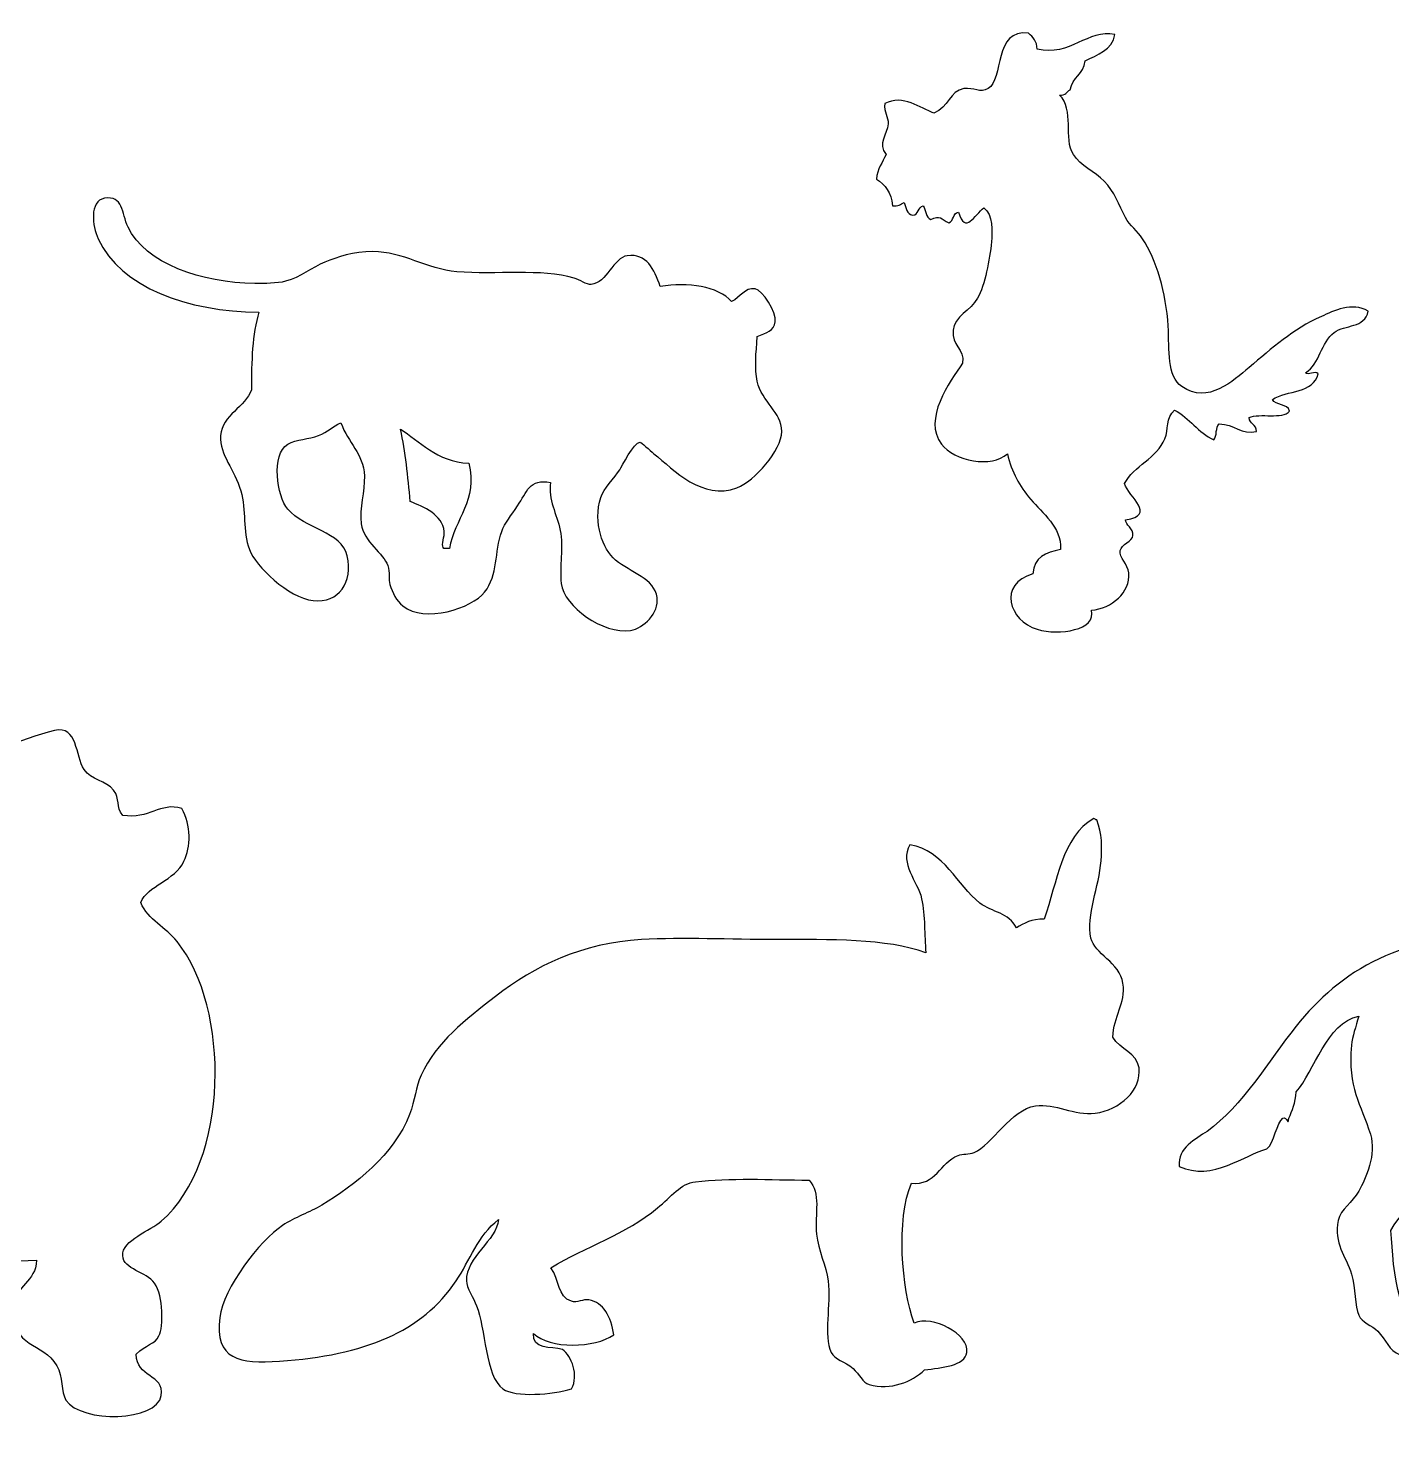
# Model space of a CAD drawing. Header units: centimetres. Extents: x -66 to 65, y -66 to 66.
# Drawn here: x -38.51 to -28.48, y 49.33 to 59.66 of the extents above; entities that cross this region are included whole.
import ezdxf

# ---------------------------------------------------------------- set-up
doc = ezdxf.new("R2010")
doc.units = ezdxf.units.CM
doc.header["$MEASUREMENT"] = 0
doc.layers.add('Layer 1', color=7, linetype='Continuous')

msp = doc.modelspace()

# ---------------------------------------------------------------- linework, layer by layer
at = {"layer": 'Layer 1'}
for points, knots in [([(-30.51888, 59.6139), (-30.53814, 59.49492), (-30.64763, 59.46621), (-30.73796, 59.41829), (-30.73796, 59.41829), (-30.74637, 59.31981), (-30.83265, 59.29917), (-30.84752, 59.20705), (-30.84752, 59.20705), (-30.87324, 59.19366), (-30.88054, 59.16186), (-30.92576, 59.16792), (-30.92576, 59.16792), (-30.81487, 59.06103), (-30.89811, 58.84859), (-30.824, 58.72977), (-30.824, 58.72977), (-30.77169, 58.64582), (-30.66715, 58.60478), (-30.59715, 58.53416), (-30.59715, 58.53416), (-30.52206, 58.45849), (-30.48909, 58.35903), (-30.44065, 58.26812), (-30.44065, 58.26812), (-30.40911, 58.20888), (-30.35199, 58.16697), (-30.31548, 58.11162), (-30.31548, 58.11162), (-30.21536, 57.95999), (-30.14175, 57.7121), (-30.12771, 57.47003), (-30.12771, 57.47003), (-30.11721, 57.28858), (-30.13776, 57.10252), (-30.02598, 57.02407), (-30.02598, 57.02407), (-29.83664, 56.8912), (-29.64874, 57.0681), (-29.53306, 57.16491), (-29.53306, 57.16491), (-29.36182, 57.30813), (-29.21604, 57.44423), (-29.00101, 57.54043), (-29.00101, 57.54043), (-28.91023, 57.58107), (-28.77738, 57.64862), (-28.65676, 57.57956), (-28.65676, 57.57956), (-28.68338, 57.45174), (-28.82765, 57.48225), (-28.90716, 57.42309), (-28.90716, 57.42309), (-29.00699, 57.34872), (-29.00953, 57.19319), (-29.11838, 57.12578), (-29.11838, 57.12578), (-29.10018, 57.10382), (-29.04842, 57.14435), (-29.02448, 57.11795), (-29.02448, 57.11795), (-29.05679, 56.97552), (-29.25416, 56.99815), (-29.36095, 56.93018), (-29.36095, 56.93018), (-29.33941, 56.88128), (-29.24853, 56.90171), (-29.23575, 56.84411), (-29.23575, 56.84411), (-29.28721, 56.78085), (-29.454, 56.83287), (-29.53306, 56.7972), (-29.53306, 56.7972), (-29.52824, 56.74984), (-29.47924, 56.74666), (-29.47832, 56.69547), (-29.47832, 56.69547), (-29.58529, 56.6674), (-29.64707, 56.75053), (-29.75216, 56.75024), (-29.75216, 56.75024), (-29.78132, 56.72722), (-29.76669, 56.66041), (-29.79127, 56.63287), (-29.79127, 56.63287), (-29.90814, 56.68552), (-29.96907, 56.79416), (-30.08075, 56.85195), (-30.08075, 56.85195), (-30.14621, 56.79737), (-30.12422, 56.70698), (-30.15118, 56.64073), (-30.15118, 56.64073), (-30.20918, 56.49807), (-30.38092, 56.44081), (-30.44849, 56.31212), (-30.44849, 56.31212), (-30.41563, 56.20922), (-30.21026, 56.07884), (-30.44066, 56.04611), (-30.44066, 56.04611), (-30.4427, 56.00539), (-30.3801, 55.98475), (-30.38589, 55.92874), (-30.38589, 55.92874), (-30.39004, 55.88863), (-30.47117, 55.86484), (-30.47979, 55.8192), (-30.47979, 55.8192), (-30.489, 55.77052), (-30.42301, 55.71551), (-30.41719, 55.65489), (-30.41719, 55.65489), (-30.40327, 55.50934), (-30.54297, 55.3943), (-30.69109, 55.38102), (-30.69109, 55.38102), (-30.65106, 55.23457), (-30.9294, 55.19229), (-31.09008, 55.24021), (-31.09008, 55.24021), (-31.29725, 55.30194), (-31.38162, 55.57607), (-31.12141, 55.64703), (-31.12141, 55.64703), (-31.11723, 55.77064), (-31.02457, 55.80581), (-30.918, 55.827), (-30.918, 55.827), (-30.91046, 55.99575), (-31.05291, 56.09381), (-31.13705, 56.19469), (-31.13705, 56.19469), (-31.22315, 56.29788), (-31.27556, 56.3912), (-31.30921, 56.53113), (-31.30921, 56.53113), (-31.42184, 56.42149), (-31.70161, 56.47911), (-31.7943, 56.60156), (-31.7943, 56.60156), (-31.93207, 56.78359), (-31.73427, 57.05908), (-31.63783, 57.19621), (-31.63783, 57.19621), (-31.62434, 57.30379), (-31.71998, 57.32792), (-31.70824, 57.43875), (-31.70824, 57.43875), (-31.69737, 57.54106), (-31.57881, 57.58358), (-31.52827, 57.67349), (-31.52827, 57.67349), (-31.47437, 57.7693), (-31.43768, 57.96059), (-31.42654, 58.08817), (-31.42654, 58.08817), (-31.42006, 58.16265), (-31.41445, 58.28814), (-31.48128, 58.33855), (-31.48128, 58.33855), (-31.55047, 58.28854), (-31.61654, 58.13583), (-31.66911, 58.30722), (-31.66911, 58.30722), (-31.71263, 58.30121), (-31.70036, 58.23935), (-31.73949, 58.22901), (-31.73949, 58.22901), (-31.79548, 58.25544), (-31.80476, 58.28796), (-31.8725, 58.25248), (-31.8725, 58.25248), (-31.90817, 58.26902), (-31.91063, 58.31868), (-31.9273, 58.35419), (-31.9273, 58.35419), (-31.96802, 58.34535), (-31.95897, 58.28677), (-32.00551, 58.28376), (-32.00551, 58.28376), (-32.04938, 58.29207), (-32.05271, 58.34088), (-32.06811, 58.37763), (-32.06811, 58.37763), (-32.09317, 58.36617), (-32.11158, 58.34808), (-32.15418, 58.35416), (-32.15418, 58.35416), (-32.16077, 58.4519), (-32.20765, 58.50934), (-32.27155, 58.54977), (-32.27155, 58.54977), (-32.26472, 58.62642), (-32.22657, 58.67169), (-32.20112, 58.72974), (-32.20112, 58.72974), (-32.26954, 58.81369), (-32.18868, 58.87664), (-32.18548, 58.95665), (-32.18548, 58.95665), (-32.18339, 59.00943), (-32.22017, 59.04161), (-32.20895, 59.10529), (-32.20895, 59.10529), (-32.07811, 59.17585), (-31.94767, 59.07174), (-31.84904, 59.03486), (-31.84904, 59.03486), (-31.74323, 59.07619), (-31.73154, 59.20123), (-31.62999, 59.21483), (-31.62999, 59.21483), (-31.55472, 59.22488), (-31.50929, 59.17956), (-31.44999, 59.21483), (-31.44999, 59.21483), (-31.33648, 59.28235), (-31.41157, 59.65999), (-31.15268, 59.62165), (-31.15268, 59.62165), (-31.11966, 59.59469), (-31.09185, 59.56254), (-31.09011, 59.50428), (-31.09011, 59.50428), (-30.84712, 59.44774), (-30.71978, 59.65443), (-30.51888, 59.6139)], [0, 0, 0, 0, 0.01724138, 0.01724138, 0.01724138, 0.01724138, 0.03448276, 0.03448276, 0.03448276, 0.03448276, 0.05172414, 0.05172414, 0.05172414, 0.05172414, 0.06896552, 0.06896552, 0.06896552, 0.06896552, 0.0862069, 0.0862069, 0.0862069, 0.0862069, 0.10344828, 0.10344828, 0.10344828, 0.10344828, 0.12068966, 0.12068966, 0.12068966, 0.12068966, 0.13793103, 0.13793103, 0.13793103, 0.13793103, 0.15517241, 0.15517241, 0.15517241, 0.15517241, 0.17241379, 0.17241379, 0.17241379, 0.17241379, 0.18965517, 0.18965517, 0.18965517, 0.18965517, 0.20689655, 0.20689655, 0.20689655, 0.20689655, 0.22413793, 0.22413793, 0.22413793, 0.22413793, 0.24137931, 0.24137931, 0.24137931, 0.24137931, 0.25862069, 0.25862069, 0.25862069, 0.25862069, 0.27586207, 0.27586207, 0.27586207, 0.27586207, 0.29310345, 0.29310345, 0.29310345, 0.29310345, 0.31034483, 0.31034483, 0.31034483, 0.31034483, 0.32758621, 0.32758621, 0.32758621, 0.32758621, 0.34482759, 0.34482759, 0.34482759, 0.34482759, 0.36206897, 0.36206897, 0.36206897, 0.36206897, 0.37931034, 0.37931034, 0.37931034, 0.37931034, 0.39655172, 0.39655172, 0.39655172, 0.39655172, 0.4137931, 0.4137931, 0.4137931, 0.4137931, 0.43103448, 0.43103448, 0.43103448, 0.43103448, 0.44827586, 0.44827586, 0.44827586, 0.44827586, 0.46551724, 0.46551724, 0.46551724, 0.46551724, 0.48275862, 0.48275862, 0.48275862, 0.48275862, 0.5, 0.5, 0.5, 0.5, 0.51724138, 0.51724138, 0.51724138, 0.51724138, 0.53448276, 0.53448276, 0.53448276, 0.53448276, 0.55172414, 0.55172414, 0.55172414, 0.55172414, 0.56896552, 0.56896552, 0.56896552, 0.56896552, 0.5862069, 0.5862069, 0.5862069, 0.5862069, 0.60344828, 0.60344828, 0.60344828, 0.60344828, 0.62068966, 0.62068966, 0.62068966, 0.62068966, 0.63793103, 0.63793103, 0.63793103, 0.63793103, 0.65517241, 0.65517241, 0.65517241, 0.65517241, 0.67241379, 0.67241379, 0.67241379, 0.67241379, 0.68965517, 0.68965517, 0.68965517, 0.68965517, 0.70689655, 0.70689655, 0.70689655, 0.70689655, 0.72413793, 0.72413793, 0.72413793, 0.72413793, 0.74137931, 0.74137931, 0.74137931, 0.74137931, 0.75862069, 0.75862069, 0.75862069, 0.75862069, 0.77586207, 0.77586207, 0.77586207, 0.77586207, 0.79310345, 0.79310345, 0.79310345, 0.79310345, 0.81034483, 0.81034483, 0.81034483, 0.81034483, 0.82758621, 0.82758621, 0.82758621, 0.82758621, 0.84482759, 0.84482759, 0.84482759, 0.84482759, 0.86206897, 0.86206897, 0.86206897, 0.86206897, 0.87931034, 0.87931034, 0.87931034, 0.87931034, 0.89655172, 0.89655172, 0.89655172, 0.89655172, 0.9137931, 0.9137931, 0.9137931, 0.9137931, 0.93103448, 0.93103448, 0.93103448, 0.93103448, 0.94827586, 0.94827586, 0.94827586, 0.94827586, 0.96551724, 0.96551724, 0.96551724, 0.96551724, 1, 1, 1, 1]), ([(-33.8598, 57.75956), (-33.65747, 57.7965), (-33.43628, 57.76173), (-33.33558, 57.65005), (-33.33558, 57.65005), (-33.26949, 57.68074), (-33.23935, 57.75353), (-33.16344, 57.74392), (-33.16344, 57.74392), (-33.10806, 57.73691), (-33.0053, 57.56771), (-33.01477, 57.50138), (-33.01477, 57.50138), (-33.02437, 57.43394), (-33.07928, 57.42055), (-33.14778, 57.39187), (-33.14778, 57.39187), (-33.15577, 57.27268), (-33.16794, 57.15348), (-33.14778, 57.06326), (-33.14778, 57.06326), (-33.11362, 56.91022), (-32.96659, 56.83791), (-32.96784, 56.69552), (-32.96784, 56.69552), (-32.969, 56.55577), (-33.16628, 56.32992), (-33.29645, 56.28086), (-33.29645, 56.28086), (-33.55071, 56.185), (-33.75968, 56.41212), (-33.90671, 56.53121), (-33.90671, 56.53121), (-33.93449, 56.55373), (-34.00212, 56.61738), (-34.00842, 56.61725), (-34.00842, 56.61725), (-34.05374, 56.61643), (-34.14476, 56.43273), (-34.15706, 56.41384), (-34.15706, 56.41384), (-34.19542, 56.35494), (-34.27975, 56.27184), (-34.2979, 56.2104), (-34.2979, 56.2104), (-34.35399, 56.02075), (-34.28509, 55.83056), (-34.18836, 55.74878), (-34.18836, 55.74878), (-34.07938, 55.65657), (-33.90126, 55.61347), (-33.88322, 55.47491), (-33.88322, 55.47491), (-33.86824, 55.36), (-33.98188, 55.24705), (-34.07885, 55.23237), (-34.07885, 55.23237), (-34.28007, 55.20186), (-34.56801, 55.40877), (-34.58741, 55.57662), (-34.58741, 55.57662), (-34.60273, 55.70899), (-34.56997, 55.8375), (-34.59524, 55.96783), (-34.59524, 55.96783), (-34.61903, 56.09049), (-34.68848, 56.19164), (-34.66567, 56.31994), (-34.66567, 56.31994), (-34.82273, 56.35), (-34.84093, 56.24866), (-34.90819, 56.1478), (-34.90819, 56.1478), (-34.95521, 56.07731), (-35.00418, 56.02038), (-35.02559, 55.96), (-35.02559, 55.96), (-35.07906, 55.80903), (-35.05125, 55.64112), (-35.15076, 55.51404), (-35.15076, 55.51404), (-35.24408, 55.39485), (-35.59137, 55.28139), (-35.75322, 55.41233), (-35.75322, 55.41233), (-35.79693, 55.4477), (-35.83077, 55.51184), (-35.84709, 55.5688), (-35.84709, 55.5688), (-35.85823, 55.60751), (-35.84521, 55.65804), (-35.86278, 55.70964), (-35.86278, 55.70964), (-35.89188, 55.79507), (-36.04039, 55.88646), (-36.05839, 56.01478), (-36.05839, 56.01478), (-36.07514, 56.13421), (-36.03005, 56.25166), (-36.03492, 56.36686), (-36.03492, 56.36686), (-36.04209, 56.53738), (-36.15438, 56.60787), (-36.20706, 56.75807), (-36.20706, 56.75807), (-36.26813, 56.73413), (-36.30445, 56.69089), (-36.37134, 56.6642), (-36.37134, 56.6642), (-36.44209, 56.63597), (-36.53583, 56.6402), (-36.59825, 56.6016), (-36.59825, 56.6016), (-36.72046, 56.52606), (-36.6776, 56.2179), (-36.59825, 56.12434), (-36.59825, 56.12434), (-36.47419, 55.97803), (-36.20013, 55.95778), (-36.16007, 55.78006), (-36.16007, 55.78006), (-36.11678, 55.58792), (-36.22238, 55.42996), (-36.41045, 55.45145), (-36.41045, 55.45145), (-36.59299, 55.4723), (-36.83534, 55.70365), (-36.8799, 55.82703), (-36.8799, 55.82703), (-36.93007, 55.9658), (-36.90162, 56.11408), (-36.9425, 56.25732), (-36.9425, 56.25732), (-36.98753, 56.41533), (-37.10075, 56.52129), (-37.09114, 56.6642), (-37.09114, 56.6642), (-37.08082, 56.81795), (-36.90696, 56.87425), (-36.86423, 57.00064), (-36.86423, 57.00064), (-36.8659, 57.21093), (-36.85873, 57.41238), (-36.80949, 57.5718), (-36.80949, 57.5718), (-37.33704, 57.57537), (-37.82573, 57.75328), (-37.99093, 58.11163), (-37.99093, 58.11163), (-38.033, 58.20299), (-38.05946, 58.38846), (-37.94397, 58.40894), (-37.94397, 58.40894), (-37.80811, 58.43304), (-37.81805, 58.29871), (-37.77186, 58.1977), (-37.77186, 58.1977), (-37.64997, 57.93121), (-37.22499, 57.78455), (-36.84079, 57.78304), (-36.84079, 57.78304), (-36.76374, 57.78272), (-36.68109, 57.78182), (-36.61391, 57.79868), (-36.61391, 57.79868), (-36.50453, 57.8262), (-36.421, 57.90237), (-36.32443, 57.93952), (-36.32443, 57.93952), (-36.23397, 57.97429), (-36.11491, 58.01929), (-35.97235, 58.01776), (-35.97235, 58.01776), (-35.74804, 58.01533), (-35.58156, 57.88893), (-35.35423, 57.86912), (-35.35423, 57.86912), (-35.07242, 57.84454), (-34.72902, 57.89354), (-34.49359, 57.82216), (-34.49359, 57.82216), (-34.45194, 57.80954), (-34.40083, 57.77271), (-34.36842, 57.77525), (-34.36842, 57.77525), (-34.25407, 57.78406), (-34.20208, 57.97414), (-34.10238, 57.98647), (-34.10238, 57.98647), (-33.96031, 58.00412), (-33.90584, 57.88992), (-33.8598, 57.75956)], [0, 0, 0, 0, 0.02040816, 0.02040816, 0.02040816, 0.02040816, 0.04081633, 0.04081633, 0.04081633, 0.04081633, 0.06122449, 0.06122449, 0.06122449, 0.06122449, 0.08163265, 0.08163265, 0.08163265, 0.08163265, 0.10204082, 0.10204082, 0.10204082, 0.10204082, 0.12244898, 0.12244898, 0.12244898, 0.12244898, 0.14285714, 0.14285714, 0.14285714, 0.14285714, 0.16326531, 0.16326531, 0.16326531, 0.16326531, 0.18367347, 0.18367347, 0.18367347, 0.18367347, 0.20408163, 0.20408163, 0.20408163, 0.20408163, 0.2244898, 0.2244898, 0.2244898, 0.2244898, 0.24489796, 0.24489796, 0.24489796, 0.24489796, 0.26530612, 0.26530612, 0.26530612, 0.26530612, 0.28571429, 0.28571429, 0.28571429, 0.28571429, 0.30612245, 0.30612245, 0.30612245, 0.30612245, 0.32653061, 0.32653061, 0.32653061, 0.32653061, 0.34693878, 0.34693878, 0.34693878, 0.34693878, 0.36734694, 0.36734694, 0.36734694, 0.36734694, 0.3877551, 0.3877551, 0.3877551, 0.3877551, 0.40816327, 0.40816327, 0.40816327, 0.40816327, 0.42857143, 0.42857143, 0.42857143, 0.42857143, 0.44897959, 0.44897959, 0.44897959, 0.44897959, 0.46938776, 0.46938776, 0.46938776, 0.46938776, 0.48979592, 0.48979592, 0.48979592, 0.48979592, 0.51020408, 0.51020408, 0.51020408, 0.51020408, 0.53061224, 0.53061224, 0.53061224, 0.53061224, 0.55102041, 0.55102041, 0.55102041, 0.55102041, 0.57142857, 0.57142857, 0.57142857, 0.57142857, 0.59183673, 0.59183673, 0.59183673, 0.59183673, 0.6122449, 0.6122449, 0.6122449, 0.6122449, 0.63265306, 0.63265306, 0.63265306, 0.63265306, 0.65306122, 0.65306122, 0.65306122, 0.65306122, 0.67346939, 0.67346939, 0.67346939, 0.67346939, 0.69387755, 0.69387755, 0.69387755, 0.69387755, 0.71428571, 0.71428571, 0.71428571, 0.71428571, 0.73469388, 0.73469388, 0.73469388, 0.73469388, 0.75510204, 0.75510204, 0.75510204, 0.75510204, 0.7755102, 0.7755102, 0.7755102, 0.7755102, 0.79591837, 0.79591837, 0.79591837, 0.79591837, 0.81632653, 0.81632653, 0.81632653, 0.81632653, 0.83673469, 0.83673469, 0.83673469, 0.83673469, 0.85714286, 0.85714286, 0.85714286, 0.85714286, 0.87755102, 0.87755102, 0.87755102, 0.87755102, 0.89795918, 0.89795918, 0.89795918, 0.89795918, 0.91836735, 0.91836735, 0.91836735, 0.91836735, 0.93877551, 0.93877551, 0.93877551, 0.93877551, 0.95918367, 0.95918367, 0.95918367, 0.95918367, 1, 1, 1, 1]), ([(-35.69844, 56.17913), (-35.5961, 56.14145), (-35.46153, 56.08211), (-35.44809, 55.96003), (-35.44809, 55.96003), (-35.44409, 55.92376), (-35.46934, 55.861), (-35.4559, 55.84269), (-35.4559, 55.84269), (-35.45495, 55.82541), (-35.42272, 55.83938), (-35.40896, 55.83486), (-35.40896, 55.83486), (-35.37382, 56.05026), (-35.19848, 56.19059), (-35.26815, 56.46078), (-35.26815, 56.46078), (-35.50265, 56.47147), (-35.63277, 56.62816), (-35.7689, 56.71118), (-35.7689, 56.71118), (-35.7344, 56.54483), (-35.71276, 56.36561), (-35.69844, 56.17913)], [0, 0, 0, 0, 0.14285714, 0.14285714, 0.14285714, 0.14285714, 0.28571429, 0.28571429, 0.28571429, 0.28571429, 0.42857143, 0.42857143, 0.42857143, 0.42857143, 0.57142857, 0.57142857, 0.57142857, 0.57142857, 0.71428571, 0.71428571, 0.71428571, 0.71428571, 1, 1, 1, 1]), ([(-37.81114, 53.87244), (-37.61776, 53.83852), (-37.53518, 53.97317), (-37.37743, 53.92305), (-37.37743, 53.92305), (-37.30382, 53.80012), (-37.31213, 53.64032), (-37.36076, 53.53533), (-37.36076, 53.53533), (-37.42688, 53.39272), (-37.62905, 53.35671), (-37.67778, 53.23185), (-37.67778, 53.23185), (-37.62291, 53.10175), (-37.49448, 53.0505), (-37.41084, 52.94533), (-37.41084, 52.94533), (-37.01942, 52.45363), (-37.02196, 51.33217), (-37.52755, 50.8887), (-37.52755, 50.8887), (-37.60166, 50.8238), (-37.81772, 50.74863), (-37.8111, 50.63584), (-37.8111, 50.63584), (-37.80509, 50.533), (-37.63597, 50.51821), (-37.57763, 50.43359), (-37.57763, 50.43359), (-37.50916, 50.33419), (-37.51201, 50.11469), (-37.54419, 50.04584), (-37.54419, 50.04584), (-37.57417, 49.98189), (-37.64375, 49.98454), (-37.71106, 49.91106), (-37.71106, 49.91106), (-37.71416, 49.738), (-37.50357, 49.76617), (-37.52754, 49.60753), (-37.52754, 49.60753), (-37.5567, 49.41542), (-38.11542, 49.40126), (-38.22805, 49.57387), (-38.22805, 49.57387), (-38.2653, 49.63089), (-38.24975, 49.75098), (-38.2948, 49.82676), (-38.2948, 49.82676), (-38.40055, 50.00459), (-38.62738, 49.95305), (-38.61172, 50.24814), (-38.61172, 50.24814), (-38.60188, 50.42935), (-38.44651, 50.43888), (-38.44485, 50.60215), (-38.44485, 50.60215), (-39.09882, 50.55929), (-39.5148, 50.88774), (-39.89583, 51.17532), (-39.89583, 51.17532), (-40.03204, 51.1219), (-40.06995, 50.96913), (-40.21277, 50.92246), (-40.21277, 50.92246), (-40.23875, 50.73524), (-40.35432, 50.63846), (-40.46299, 50.53469), (-40.46299, 50.53469), (-40.41621, 50.31921), (-40.41513, 50.094), (-40.52961, 49.96155), (-40.52961, 49.96155), (-40.51463, 49.83066), (-40.34943, 49.85148), (-40.39629, 49.65813), (-40.39629, 49.65813), (-40.5104, 49.5224), (-40.71302, 49.65091), (-40.79658, 49.74245), (-40.79658, 49.74245), (-40.81076, 49.90792), (-40.82841, 50.06985), (-40.92998, 50.14702), (-40.92998, 50.14702), (-41.02825, 50.13408), (-41.03288, 50.02621), (-41.04669, 49.92794), (-41.04669, 49.92794), (-41.0917, 49.85687), (-41.15774, 49.8405), (-41.16345, 49.77623), (-41.16345, 49.77623), (-41.17541, 49.6396), (-40.9898, 49.61454), (-41.01333, 49.50643), (-41.01333, 49.50643), (-41.05109, 49.33284), (-41.46746, 49.43848), (-41.56372, 49.54019), (-41.56372, 49.54019), (-41.56496, 49.61197), (-41.59169, 49.65811), (-41.58042, 49.74246), (-41.58042, 49.74246), (-41.63839, 49.8675), (-41.74531, 49.89457), (-41.76383, 50.02903), (-41.76383, 50.02903), (-41.80487, 50.32558), (-41.4625, 50.47694), (-41.43032, 50.73706), (-41.43032, 50.73706), (-41.36949, 50.81093), (-41.2707, 50.89168), (-41.24686, 50.97304), (-41.24686, 50.97304), (-41.18482, 51.18539), (-41.32065, 51.44186), (-41.29684, 51.71477), (-41.29684, 51.71477), (-41.28512, 51.85018), (-41.17296, 52.04489), (-41.19683, 52.13622), (-41.19683, 52.13622), (-41.24435, 52.31799), (-41.55828, 52.2906), (-41.59714, 52.45647), (-41.59714, 52.45647), (-41.66101, 52.72851), (-41.37444, 52.94124), (-41.14682, 52.86107), (-41.14682, 52.86107), (-41.00281, 52.75944), (-41.0965, 52.41742), (-40.98005, 52.28793), (-40.98005, 52.28793), (-40.70782, 52.3332), (-40.45557, 52.39834), (-40.19614, 52.45647), (-40.19614, 52.45647), (-40.07115, 52.88647), (-39.72767, 53.09568), (-39.36223, 53.28253), (-39.36223, 53.28253), (-39.41869, 54.01339), (-38.82277, 54.37285), (-38.31146, 54.49625), (-38.31146, 54.49625), (-38.14128, 54.53731), (-38.15874, 54.30713), (-38.09458, 54.20968), (-38.09458, 54.20968), (-38.04312, 54.13113), (-37.934, 54.12888), (-37.87794, 54.05791), (-37.87794, 54.05791), (-37.82627, 53.99282), (-37.86459, 53.93562), (-37.81114, 53.87244)], [0, 0, 0, 0, 0.02439024, 0.02439024, 0.02439024, 0.02439024, 0.04878049, 0.04878049, 0.04878049, 0.04878049, 0.07317073, 0.07317073, 0.07317073, 0.07317073, 0.09756098, 0.09756098, 0.09756098, 0.09756098, 0.12195122, 0.12195122, 0.12195122, 0.12195122, 0.14634146, 0.14634146, 0.14634146, 0.14634146, 0.17073171, 0.17073171, 0.17073171, 0.17073171, 0.19512195, 0.19512195, 0.19512195, 0.19512195, 0.2195122, 0.2195122, 0.2195122, 0.2195122, 0.24390244, 0.24390244, 0.24390244, 0.24390244, 0.26829268, 0.26829268, 0.26829268, 0.26829268, 0.29268293, 0.29268293, 0.29268293, 0.29268293, 0.31707317, 0.31707317, 0.31707317, 0.31707317, 0.34146341, 0.34146341, 0.34146341, 0.34146341, 0.36585366, 0.36585366, 0.36585366, 0.36585366, 0.3902439, 0.3902439, 0.3902439, 0.3902439, 0.41463415, 0.41463415, 0.41463415, 0.41463415, 0.43902439, 0.43902439, 0.43902439, 0.43902439, 0.46341463, 0.46341463, 0.46341463, 0.46341463, 0.48780488, 0.48780488, 0.48780488, 0.48780488, 0.51219512, 0.51219512, 0.51219512, 0.51219512, 0.53658537, 0.53658537, 0.53658537, 0.53658537, 0.56097561, 0.56097561, 0.56097561, 0.56097561, 0.58536585, 0.58536585, 0.58536585, 0.58536585, 0.6097561, 0.6097561, 0.6097561, 0.6097561, 0.63414634, 0.63414634, 0.63414634, 0.63414634, 0.65853659, 0.65853659, 0.65853659, 0.65853659, 0.68292683, 0.68292683, 0.68292683, 0.68292683, 0.70731707, 0.70731707, 0.70731707, 0.70731707, 0.73170732, 0.73170732, 0.73170732, 0.73170732, 0.75609756, 0.75609756, 0.75609756, 0.75609756, 0.7804878, 0.7804878, 0.7804878, 0.7804878, 0.80487805, 0.80487805, 0.80487805, 0.80487805, 0.82926829, 0.82926829, 0.82926829, 0.82926829, 0.85365854, 0.85365854, 0.85365854, 0.85365854, 0.87804878, 0.87804878, 0.87804878, 0.87804878, 0.90243902, 0.90243902, 0.90243902, 0.90243902, 0.92682927, 0.92682927, 0.92682927, 0.92682927, 0.95121951, 0.95121951, 0.95121951, 0.95121951, 1, 1, 1, 1]), ([(-24.12636, 53.76936), (-23.99044, 53.723), (-23.84196, 53.68919), (-23.74036, 53.60849), (-23.74036, 53.60849), (-23.74316, 53.54488), (-23.73935, 53.48792), (-23.71888, 53.44765), (-23.71888, 53.44765), (-23.56095, 53.37679), (-23.36712, 53.3419), (-23.22562, 53.25464), (-23.22562, 53.25464), (-23.22943, 53.1727), (-23.26557, 53.12301), (-23.30068, 53.07234), (-23.30068, 53.07234), (-23.37376, 53.04173), (-23.48806, 53.05239), (-23.59019, 53.05088), (-23.59019, 53.05088), (-23.60286, 53.00572), (-23.44978, 52.97711), (-23.48298, 52.91144), (-23.48298, 52.91144), (-23.65126, 52.76452), (-23.86094, 52.97894), (-24.01913, 52.9329), (-24.01913, 52.9329), (-24.0548, 52.92253), (-24.09152, 52.86316), (-24.12634, 52.80421), (-24.12634, 52.80421), (-24.15677, 52.75272), (-24.20992, 52.69256), (-24.22286, 52.6648), (-24.22286, 52.6648), (-24.24122, 52.62543), (-24.2394, 52.58386), (-24.25501, 52.55756), (-24.25501, 52.55756), (-24.31166, 52.46239), (-24.44096, 52.42836), (-24.42659, 52.30017), (-24.42659, 52.30017), (-24.57386, 52.26154), (-24.63389, 52.1357), (-24.67326, 51.98921), (-24.67326, 51.98921), (-24.76523, 51.91312), (-24.87876, 51.90229), (-24.94134, 51.7962), (-24.94134, 51.7962), (-25.0195, 51.66367), (-25.02622, 51.47153), (-25.18798, 51.41015), (-25.18798, 51.41015), (-25.24926, 51.1136), (-25.52604, 50.48302), (-25.30593, 50.17695), (-25.30593, 50.17695), (-25.17232, 50.17116), (-25.07058, 50.13345), (-25.07, 49.99465), (-25.07, 49.99465), (-25.09252, 49.92379), (-25.17194, 49.96041), (-25.23087, 49.95173), (-25.23087, 49.95173), (-25.29109, 49.94287), (-25.32363, 49.91461), (-25.38099, 49.91958), (-25.38099, 49.91958), (-25.41176, 49.92225), (-25.41348, 49.93905), (-25.45605, 49.95173), (-25.45605, 49.95173), (-25.52513, 49.97231), (-25.59123, 49.96501), (-25.63837, 50.02682), (-25.63837, 50.02682), (-25.57429, 50.20925), (-25.75783, 50.32482), (-25.76704, 50.5308), (-25.76704, 50.5308), (-25.78104, 50.84367), (-25.75307, 51.12487), (-25.74556, 51.44232), (-25.74556, 51.44232), (-26.22803, 51.40187), (-26.56191, 51.70958), (-27.00024, 51.67825), (-27.00024, 51.67825), (-27.07631, 51.77376), (-27.19132, 51.83033), (-27.37555, 51.81769), (-27.37555, 51.81769), (-27.54941, 51.28733), (-28.23894, 51.2727), (-28.49082, 50.82037), (-28.49082, 50.82037), (-28.46502, 50.52285), (-28.46211, 50.04152), (-28.1262, 50.12335), (-28.1262, 50.12335), (-28.08847, 50.09321), (-28.07566, 50.03805), (-28.08328, 49.96251), (-28.08328, 49.96251), (-28.14091, 49.88784), (-28.29701, 49.91171), (-28.42644, 49.90888), (-28.42644, 49.90888), (-28.5028, 49.9373), (-28.52664, 50.01799), (-28.58731, 50.08046), (-28.58731, 50.08046), (-28.63052, 50.12502), (-28.70367, 50.14346), (-28.72672, 50.19844), (-28.72672, 50.19844), (-28.75313, 50.26133), (-28.75135, 50.39876), (-28.78035, 50.49869), (-28.78035, 50.49869), (-28.82025, 50.63619), (-28.91373, 50.72425), (-28.87687, 50.89546), (-28.87687, 50.89546), (-28.85922, 50.97722), (-28.77299, 51.02847), (-28.72672, 51.10993), (-28.72672, 51.10993), (-28.67309, 51.20433), (-28.59615, 51.38208), (-28.64092, 51.52813), (-28.64092, 51.52813), (-28.70963, 51.7521), (-28.81078, 51.86791), (-28.78036, 52.18226), (-28.78036, 52.18226), (-28.77393, 52.24856), (-28.74832, 52.31796), (-28.72673, 52.39673), (-28.72673, 52.39673), (-28.96613, 52.34537), (-29.05024, 51.99266), (-29.18785, 51.83912), (-29.18785, 51.83912), (-29.18989, 51.75895), (-29.21587, 51.7027), (-29.24145, 51.64611), (-29.24145, 51.64611), (-29.24201, 51.58274), (-29.25658, 51.66257), (-29.28434, 51.64611), (-29.28434, 51.64611), (-29.33019, 51.61891), (-29.34768, 51.45934), (-29.40229, 51.4209), (-29.40229, 51.4209), (-29.5594, 51.38031), (-29.80374, 51.17727), (-30.0457, 51.29223), (-30.0457, 51.29223), (-30.06335, 51.43058), (-29.9209, 51.49321), (-29.84197, 51.54959), (-29.84197, 51.54959), (-29.57876, 51.73768), (-29.39485, 52.06124), (-29.18784, 52.3217), (-29.18784, 52.3217), (-28.86666, 52.7258), (-28.4002, 53.02343), (-27.63294, 52.97583), (-27.63294, 52.97583), (-27.39825, 52.96128), (-27.15923, 52.90029), (-26.90372, 52.91148), (-26.90372, 52.91148), (-26.71735, 52.91966), (-26.50806, 52.95802), (-26.3032, 52.97583), (-26.3032, 52.97583), (-26.09817, 52.99366), (-25.87831, 52.98401), (-25.70268, 53.04018), (-25.70268, 53.04018), (-25.62106, 53.06629), (-25.55356, 53.14726), (-25.46678, 53.20102), (-25.46678, 53.20102), (-25.3637, 53.26492), (-25.23553, 53.29574), (-25.14507, 53.35117), (-25.14507, 53.35117), (-25.01402, 53.4315), (-24.94303, 53.57289), (-24.84479, 53.66213), (-24.84479, 53.66213), (-24.81521, 53.67901), (-24.78177, 53.69205), (-24.7483, 53.70502), (-24.7483, 53.70502), (-24.72486, 53.81384), (-24.73782, 53.95907), (-24.68393, 54.03744), (-24.68393, 54.03744), (-24.57471, 54.00013), (-24.49531, 53.93298), (-24.42654, 53.85514), (-24.42654, 53.85514), (-24.43027, 53.94822), (-24.37256, 53.97986), (-24.37296, 54.06961), (-24.37296, 54.06961), (-24.20407, 54.05627), (-24.20693, 53.87109), (-24.12636, 53.76936)], [0, 0, 0, 0, 0.01785714, 0.01785714, 0.01785714, 0.01785714, 0.03571429, 0.03571429, 0.03571429, 0.03571429, 0.05357143, 0.05357143, 0.05357143, 0.05357143, 0.07142857, 0.07142857, 0.07142857, 0.07142857, 0.08928571, 0.08928571, 0.08928571, 0.08928571, 0.10714286, 0.10714286, 0.10714286, 0.10714286, 0.125, 0.125, 0.125, 0.125, 0.14285714, 0.14285714, 0.14285714, 0.14285714, 0.16071429, 0.16071429, 0.16071429, 0.16071429, 0.17857143, 0.17857143, 0.17857143, 0.17857143, 0.19642857, 0.19642857, 0.19642857, 0.19642857, 0.21428571, 0.21428571, 0.21428571, 0.21428571, 0.23214286, 0.23214286, 0.23214286, 0.23214286, 0.25, 0.25, 0.25, 0.25, 0.26785714, 0.26785714, 0.26785714, 0.26785714, 0.28571429, 0.28571429, 0.28571429, 0.28571429, 0.30357143, 0.30357143, 0.30357143, 0.30357143, 0.32142857, 0.32142857, 0.32142857, 0.32142857, 0.33928571, 0.33928571, 0.33928571, 0.33928571, 0.35714286, 0.35714286, 0.35714286, 0.35714286, 0.375, 0.375, 0.375, 0.375, 0.39285714, 0.39285714, 0.39285714, 0.39285714, 0.41071429, 0.41071429, 0.41071429, 0.41071429, 0.42857143, 0.42857143, 0.42857143, 0.42857143, 0.44642857, 0.44642857, 0.44642857, 0.44642857, 0.46428571, 0.46428571, 0.46428571, 0.46428571, 0.48214286, 0.48214286, 0.48214286, 0.48214286, 0.5, 0.5, 0.5, 0.5, 0.51785714, 0.51785714, 0.51785714, 0.51785714, 0.53571429, 0.53571429, 0.53571429, 0.53571429, 0.55357143, 0.55357143, 0.55357143, 0.55357143, 0.57142857, 0.57142857, 0.57142857, 0.57142857, 0.58928571, 0.58928571, 0.58928571, 0.58928571, 0.60714286, 0.60714286, 0.60714286, 0.60714286, 0.625, 0.625, 0.625, 0.625, 0.64285714, 0.64285714, 0.64285714, 0.64285714, 0.66071429, 0.66071429, 0.66071429, 0.66071429, 0.67857143, 0.67857143, 0.67857143, 0.67857143, 0.69642857, 0.69642857, 0.69642857, 0.69642857, 0.71428571, 0.71428571, 0.71428571, 0.71428571, 0.73214286, 0.73214286, 0.73214286, 0.73214286, 0.75, 0.75, 0.75, 0.75, 0.76785714, 0.76785714, 0.76785714, 0.76785714, 0.78571429, 0.78571429, 0.78571429, 0.78571429, 0.80357143, 0.80357143, 0.80357143, 0.80357143, 0.82142857, 0.82142857, 0.82142857, 0.82142857, 0.83928571, 0.83928571, 0.83928571, 0.83928571, 0.85714286, 0.85714286, 0.85714286, 0.85714286, 0.875, 0.875, 0.875, 0.875, 0.89285714, 0.89285714, 0.89285714, 0.89285714, 0.91071429, 0.91071429, 0.91071429, 0.91071429, 0.92857143, 0.92857143, 0.92857143, 0.92857143, 0.94642857, 0.94642857, 0.94642857, 0.94642857, 0.96428571, 0.96428571, 0.96428571, 0.96428571, 1, 1, 1, 1]), ([(-30.53475, 52.24107), (-30.47943, 52.14775), (-30.35687, 52.12918), (-30.34174, 52.01588), (-30.34174, 52.01588), (-30.32039, 51.85628), (-30.48284, 51.70478), (-30.66345, 51.68343), (-30.66345, 51.68343), (-30.81932, 51.66501), (-30.95441, 51.75698), (-31.10311, 51.73706), (-31.10311, 51.73706), (-31.27845, 51.71356), (-31.42553, 51.44758), (-31.55348, 51.3939), (-31.55348, 51.3939), (-31.59195, 51.37779), (-31.63711, 51.38604), (-31.67143, 51.37244), (-31.67143, 51.37244), (-31.80367, 51.32005), (-31.83709, 51.14821), (-32.01459, 51.16866), (-32.01459, 51.16866), (-32.12579, 50.8982), (-32.08846, 50.39642), (-31.99316, 50.13922), (-31.99316, 50.13922), (-31.86298, 50.20193), (-31.58795, 50.06051), (-31.60711, 49.92475), (-31.60711, 49.92475), (-31.62121, 49.82468), (-31.79142, 49.81341), (-31.9181, 49.79608), (-31.9181, 49.79608), (-32.01192, 49.70856), (-32.16363, 49.64275), (-32.32558, 49.68884), (-32.32558, 49.68884), (-32.37098, 49.70178), (-32.3963, 49.76493), (-32.44353, 49.80679), (-32.44353, 49.80679), (-32.5033, 49.85979), (-32.58048, 49.87053), (-32.60437, 49.92474), (-32.60437, 49.92474), (-32.65964, 50.05018), (-32.60688, 50.27447), (-32.62585, 50.45018), (-32.62585, 50.45018), (-32.63762, 50.55945), (-32.70126, 50.67412), (-32.71165, 50.79334), (-32.71165, 50.79334), (-32.7248, 50.94431), (-32.6781, 51.09753), (-32.76525, 51.19011), (-32.76525, 51.19011), (-33.05367, 51.19453), (-33.35434, 51.20866), (-33.6017, 51.17939), (-33.6017, 51.17939), (-33.70724, 51.1669), (-33.78204, 51.06779), (-33.88049, 50.98638), (-33.88049, 50.98638), (-34.11475, 50.79273), (-34.40601, 50.70216), (-34.66331, 50.54672), (-34.66331, 50.54672), (-34.59989, 50.45626), (-34.61674, 50.33312), (-34.51319, 50.30008), (-34.51319, 50.30008), (-34.47157, 50.2868), (-34.42657, 50.31844), (-34.3845, 50.31082), (-34.3845, 50.31082), (-34.27652, 50.29121), (-34.22117, 50.18916), (-34.2022, 50.05343), (-34.2022, 50.05343), (-34.33851, 49.95646), (-34.67586, 49.94709), (-34.79201, 50.06415), (-34.79201, 50.06415), (-34.8014, 49.94398), (-34.66554, 49.96901), (-34.57754, 49.9462), (-34.57754, 49.9462), (-34.51423, 49.89783), (-34.45432, 49.75898), (-34.51319, 49.65667), (-34.51319, 49.65667), (-34.64919, 49.61378), (-34.92483, 49.59227), (-35.01719, 49.65667), (-35.01719, 49.65667), (-35.14652, 49.74679), (-35.1452, 50.10699), (-35.2102, 50.26791), (-35.2102, 50.26791), (-35.23235, 50.32281), (-35.28481, 50.40073), (-35.28524, 50.45021), (-35.28524, 50.45021), (-35.28688, 50.6269), (-35.06471, 50.74578), (-35.04934, 50.90061), (-35.04934, 50.90061), (-35.1997, 50.78573), (-35.2599, 50.59959), (-35.3603, 50.45021), (-35.3603, 50.45021), (-35.61269, 50.07485), (-36.03049, 49.90369), (-36.65784, 49.86043), (-36.65784, 49.86043), (-36.95235, 49.84011), (-37.13602, 49.87009), (-37.09752, 50.18214), (-37.09752, 50.18214), (-37.07104, 50.39664), (-36.8059, 50.74658), (-36.6364, 50.85773), (-36.6364, 50.85773), (-36.54491, 50.91774), (-36.4395, 50.95303), (-36.34684, 51.00785), (-36.34684, 51.00785), (-36.10715, 51.14983), (-35.81463, 51.38263), (-35.70345, 51.67272), (-35.70345, 51.67272), (-35.66207, 51.78064), (-35.65739, 51.87531), (-35.61765, 51.96225), (-35.61765, 51.96225), (-35.50491, 52.20919), (-35.29361, 52.36701), (-35.07073, 52.54132), (-35.07073, 52.54132), (-34.78474, 52.765), (-34.43255, 52.93483), (-33.9984, 52.95952), (-33.9984, 52.95952), (-33.69394, 52.97685), (-33.34358, 52.95952), (-33.01185, 52.95952), (-33.01185, 52.95952), (-32.61315, 52.9596), (-32.19982, 52.9673), (-31.90732, 52.86303), (-31.90732, 52.86303), (-31.92195, 52.99503), (-31.91087, 53.13187), (-31.93949, 53.2598), (-31.93949, 53.2598), (-31.96934, 53.39326), (-32.10446, 53.51473), (-32.02527, 53.6566), (-32.02527, 53.6566), (-31.76974, 53.61133), (-31.68129, 53.359), (-31.51052, 53.22766), (-31.51052, 53.22766), (-31.42035, 53.15829), (-31.29753, 53.15903), (-31.24242, 53.04534), (-31.24242, 53.04534), (-31.18667, 53.07897), (-31.13098, 53.1126), (-31.03866, 53.10969), (-31.03866, 53.10969), (-30.94272, 53.38192), (-30.90933, 53.71675), (-30.67409, 53.8496), (-30.67409, 53.8496), (-30.66539, 53.84759), (-30.66337, 53.83883), (-30.65261, 53.83888), (-30.65261, 53.83888), (-30.61067, 53.74008), (-30.61316, 53.63478), (-30.62046, 53.53863), (-30.62046, 53.53863), (-30.63459, 53.35244), (-30.72947, 53.13707), (-30.6955, 52.9703), (-30.6955, 52.9703), (-30.67235, 52.85648), (-30.48158, 52.79115), (-30.4596, 52.63785), (-30.4596, 52.63785), (-30.43816, 52.48777), (-30.5278, 52.39842), (-30.53475, 52.24107)], [0, 0, 0, 0, 0.01960784, 0.01960784, 0.01960784, 0.01960784, 0.03921569, 0.03921569, 0.03921569, 0.03921569, 0.05882353, 0.05882353, 0.05882353, 0.05882353, 0.07843137, 0.07843137, 0.07843137, 0.07843137, 0.09803922, 0.09803922, 0.09803922, 0.09803922, 0.11764706, 0.11764706, 0.11764706, 0.11764706, 0.1372549, 0.1372549, 0.1372549, 0.1372549, 0.15686275, 0.15686275, 0.15686275, 0.15686275, 0.17647059, 0.17647059, 0.17647059, 0.17647059, 0.19607843, 0.19607843, 0.19607843, 0.19607843, 0.21568627, 0.21568627, 0.21568627, 0.21568627, 0.23529412, 0.23529412, 0.23529412, 0.23529412, 0.25490196, 0.25490196, 0.25490196, 0.25490196, 0.2745098, 0.2745098, 0.2745098, 0.2745098, 0.29411765, 0.29411765, 0.29411765, 0.29411765, 0.31372549, 0.31372549, 0.31372549, 0.31372549, 0.33333333, 0.33333333, 0.33333333, 0.33333333, 0.35294118, 0.35294118, 0.35294118, 0.35294118, 0.37254902, 0.37254902, 0.37254902, 0.37254902, 0.39215686, 0.39215686, 0.39215686, 0.39215686, 0.41176471, 0.41176471, 0.41176471, 0.41176471, 0.43137255, 0.43137255, 0.43137255, 0.43137255, 0.45098039, 0.45098039, 0.45098039, 0.45098039, 0.47058824, 0.47058824, 0.47058824, 0.47058824, 0.49019608, 0.49019608, 0.49019608, 0.49019608, 0.50980392, 0.50980392, 0.50980392, 0.50980392, 0.52941176, 0.52941176, 0.52941176, 0.52941176, 0.54901961, 0.54901961, 0.54901961, 0.54901961, 0.56862745, 0.56862745, 0.56862745, 0.56862745, 0.58823529, 0.58823529, 0.58823529, 0.58823529, 0.60784314, 0.60784314, 0.60784314, 0.60784314, 0.62745098, 0.62745098, 0.62745098, 0.62745098, 0.64705882, 0.64705882, 0.64705882, 0.64705882, 0.66666667, 0.66666667, 0.66666667, 0.66666667, 0.68627451, 0.68627451, 0.68627451, 0.68627451, 0.70588235, 0.70588235, 0.70588235, 0.70588235, 0.7254902, 0.7254902, 0.7254902, 0.7254902, 0.74509804, 0.74509804, 0.74509804, 0.74509804, 0.76470588, 0.76470588, 0.76470588, 0.76470588, 0.78431373, 0.78431373, 0.78431373, 0.78431373, 0.80392157, 0.80392157, 0.80392157, 0.80392157, 0.82352941, 0.82352941, 0.82352941, 0.82352941, 0.84313725, 0.84313725, 0.84313725, 0.84313725, 0.8627451, 0.8627451, 0.8627451, 0.8627451, 0.88235294, 0.88235294, 0.88235294, 0.88235294, 0.90196078, 0.90196078, 0.90196078, 0.90196078, 0.92156863, 0.92156863, 0.92156863, 0.92156863, 0.94117647, 0.94117647, 0.94117647, 0.94117647, 0.96078431, 0.96078431, 0.96078431, 0.96078431, 1, 1, 1, 1])]:
    msp.add_open_spline(points, degree=3, knots=knots, dxfattribs=at)

doc.saveas('drawing.dxf')
